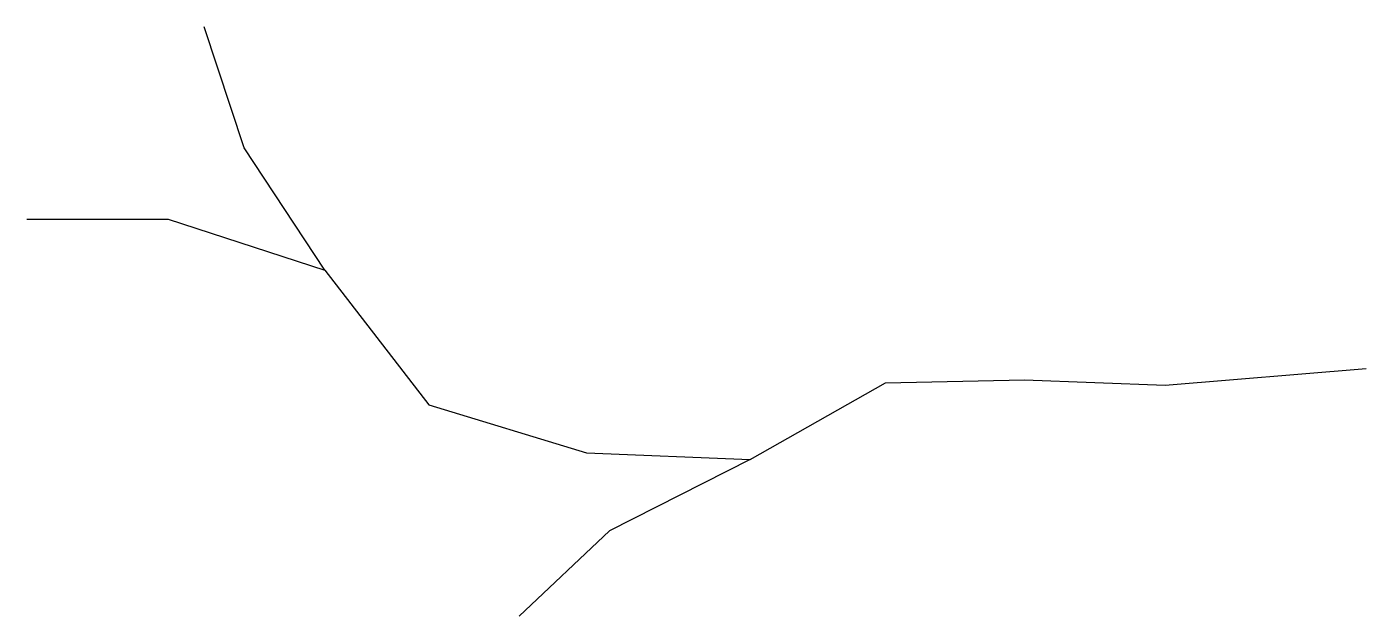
# Model space of a CAD drawing. Header units: millimetres. Extents: x 212 to 343, y 18 to 75.
import ezdxf

# ---------------------------------------------------------------- set-up
doc = ezdxf.new("R2010")
doc.units = ezdxf.units.MM
doc.layers.get('0').update_dxf_attribs({"linetype": 'CONTINUOUS'})

msp = doc.modelspace()

# ---------------------------------------------------------------- linework, layer by layer
for p, q in [((233.46, 63.57), (229.58, 75.39)), ((241.35, 51.6), (233.46, 63.57)), ((212.24, 56.6), (226.06, 56.6)), ((226.06, 56.6), (241.35, 51.6)), ((241.35, 51.6), (251.5, 38.45)), ((323.4, 40.36), (343.04, 41.99)), ((282.87, 33.09), (296.11, 40.6)), ((296.11, 40.6), (309.66, 40.9)), ((309.66, 40.9), (323.4, 40.36)), ((251.5, 38.45), (266.9, 33.76)), ((266.9, 33.76), (282.87, 33.09)), ((282.87, 33.09), (269.13, 26.13)), ((269.13, 26.13), (260.31, 17.79))]:
    msp.add_line(p, q)

doc.saveas('drawing.dxf')
